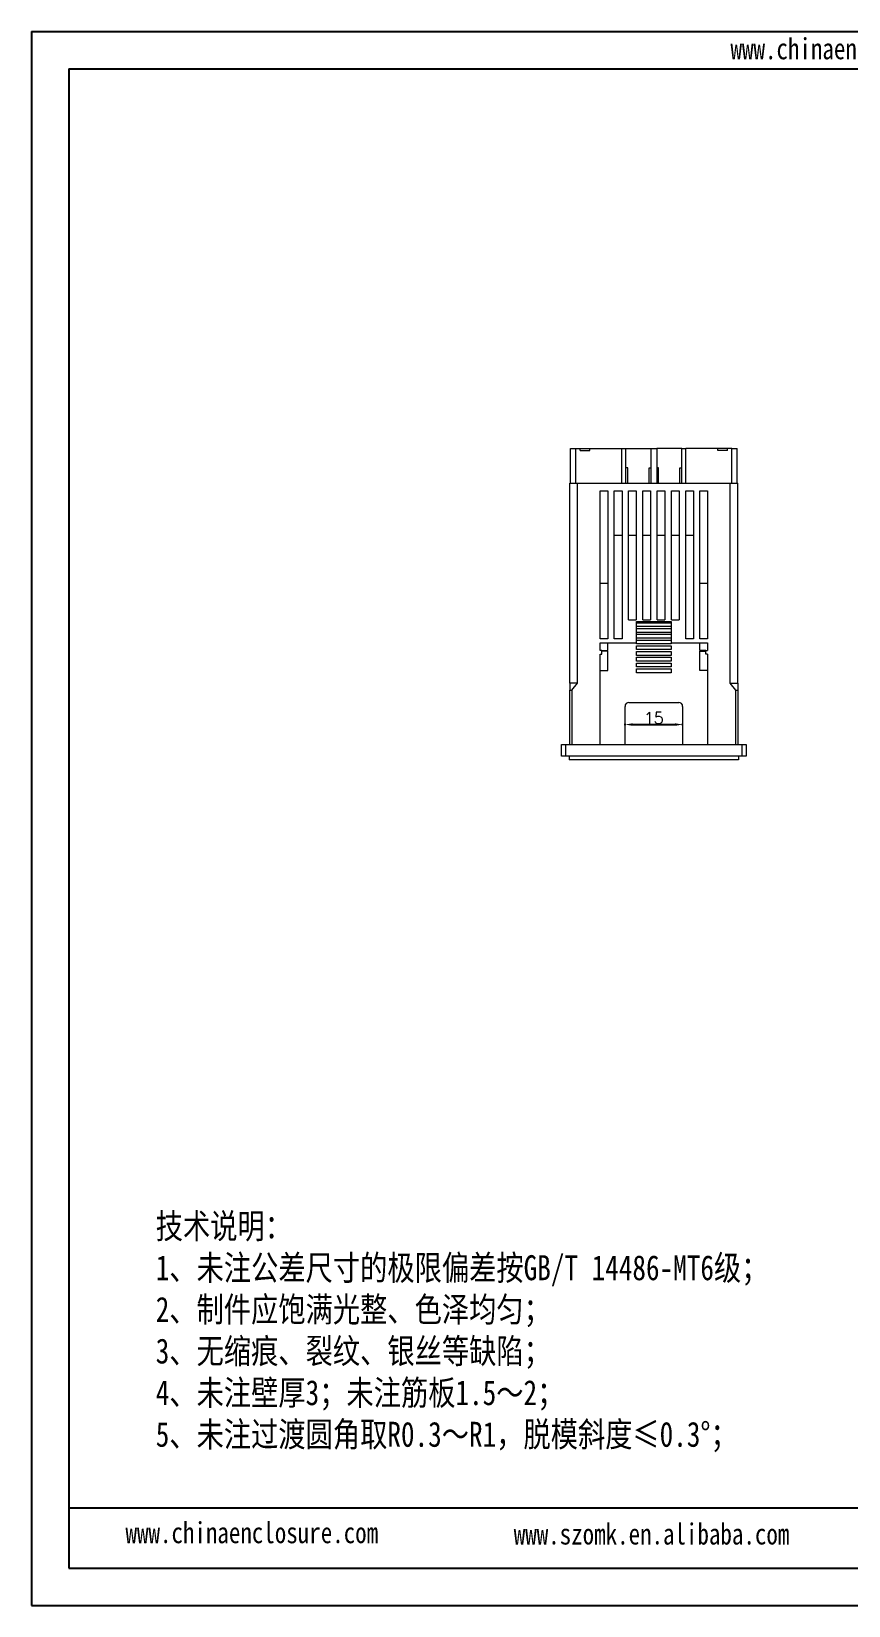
# Model space of a CAD drawing. Header units: inches. Extents: x 367 to 1846, y 456 to 866.
# Drawn here: x 1266.6 to 1479.2, y 456.2 to 865.8 of the extents above; entities that cross this region are included whole.
import ezdxf

# ---------------------------------------------------------------- set-up
doc = ezdxf.new("R2010")
doc.units = ezdxf.units.IN
doc.layers.add('文字', color=81, linetype='Continuous')
doc.styles.get("Standard").update_dxf_attribs({"font": 'txt', "bigfont": 'gbcbig.shx'})
doc.styles.add('宋体', font='', dxfattribs={"width": 0.8, "height": 3.5})
doc.styles.get('宋体').set_extended_font_data('SimSun')
doc.dimstyles.new('3', dxfattribs={"dimtxt": 3, "dimasz": 2, "dimexe": 0.18, "dimexo": 0.0625, "dimgap": 0.2, "dimtad": 1, "dimzin": 12, "dimdsep": 46, "dimtxsty": 'Standard', "dimcen": 1, "dimadec": 0, "dimazin": 0, "dimtfac": 1, "dimtofl": 0, "dimtmove": 0, "dimatfit": 3, "dimfxl": 1, "dimtolj": 1, "dimtzin": 0, "dimarcsym": 0})

# ---------------------------------------------------------------- blocks, each defined once
blk = doc.blocks.new('*D83')
at = {"color": 0, "lineweight": -2}
for p, q in [((1421.07, 685.27), (1421.07, 685.62)), ((1423.07, 685.44), (1434.07, 685.44)), ((1436.07, 685.27), (1436.07, 685.62))]:
    blk.add_line(p, q, dxfattribs=at)
at = {"color": 0}
for points in [[(1423.07, 685.78), (1423.07, 685.11), (1421.07, 685.44)], [(1434.07, 685.78), (1434.07, 685.11), (1436.07, 685.44)]]:
    blk.add_solid(points, dxfattribs=at)
at = {"layer": 'Defpoints', "color": 0}
for p in [(1421.07, 685.21), (1436.07, 685.44), (1436.07, 685.21)]:
    blk.add_point(p, dxfattribs=at)
at = {"color": 0, "insert": (1428.57, 687.14), "char_height": 3, "attachment_point": 5}
blk.add_mtext('\\A1;15', dxfattribs=at)

msp = doc.modelspace()

# ---------------------------------------------------------------- linework, layer by layer
for p, q in [((1266.591, 865.793), (1845.859, 865.793)), ((1266.591, 865.793), (1266.591, 456.21)), ((1276.343, 856.041), (1836.107, 856.041)), ((1276.343, 856.041), (1276.343, 465.962)), ((1485.036, 481.565), (1276.343, 481.565)), ((1276.343, 465.962), (1836.107, 465.962)), ((1266.591, 456.21), (1845.859, 456.21))]:
    msp.add_line(p, q)
at = {"color": 7, "linetype": 'Continuous', "lineweight": 15}
for p, q in [((1406.922, 748.239), (1406.922, 757.239)), ((1406.922, 757.239), (1408.305, 757.239)), ((1408.305, 748.239), (1408.305, 757.239)), ((1408.305, 757.239), (1409.422, 757.239)), ((1409.422, 756.739), (1409.422, 757.239)), ((1409.422, 757.239), (1411.922, 757.239)), ((1409.422, 756.739), (1411.922, 756.739)), ((1411.922, 756.739), (1411.922, 757.239)), ((1411.922, 757.239), (1420.222, 757.239)), ((1420.222, 748.239), (1420.222, 757.239)), ((1420.222, 757.239), (1421.322, 757.239)), ((1421.322, 748.239), (1421.322, 757.239)), ((1421.322, 757.239), (1427.822, 757.239)), ((1427.822, 757.239), (1427.822, 748.239)), ((1427.822, 757.239), (1429.322, 757.239)), ((1429.322, 757.239), (1429.322, 748.239)), ((1435.822, 757.239), (1429.322, 757.239)), ((1435.822, 748.239), (1435.822, 757.239)), ((1435.822, 757.239), (1436.922, 757.239)), ((1436.922, 748.239), (1436.922, 757.239)), ((1445.222, 757.239), (1436.922, 757.239)), ((1445.222, 756.739), (1445.222, 757.239)), ((1447.722, 757.239), (1445.222, 757.239)), ((1447.722, 756.739), (1445.222, 756.739)), ((1447.722, 756.739), (1447.722, 757.239)), ((1448.839, 757.239), (1447.722, 757.239)), ((1448.839, 748.239), (1448.839, 757.239)), ((1448.839, 757.239), (1450.222, 757.239)), ((1450.222, 748.239), (1450.222, 757.239)), ((1421.822, 752.239), (1421.322, 752.239)), ((1421.822, 748.239), (1421.822, 752.239)), ((1427.322, 748.239), (1427.322, 752.239)), ((1427.322, 752.239), (1427.822, 752.239)), ((1429.822, 752.239), (1429.322, 752.239)), ((1429.822, 748.239), (1429.822, 752.239)), ((1435.322, 748.239), (1435.322, 752.239)), ((1435.322, 752.239), (1435.822, 752.239)), ((1406.722, 696.239), (1406.722, 748.239)), ((1406.722, 748.239), (1408.722, 748.239)), ((1408.722, 696.239), (1408.722, 748.239)), ((1408.722, 748.239), (1448.422, 748.239)), ((1414.572, 746.239), (1416.572, 746.239)), ((1414.572, 707.739), (1414.572, 746.239)), ((1416.572, 746.239), (1416.572, 707.739)), ((1418.286, 746.239), (1420.286, 746.239)), ((1418.286, 707.739), (1418.286, 746.239)), ((1420.286, 746.239), (1420.286, 707.739)), ((1422, 746.239), (1424, 746.239)), ((1422, 712.739), (1422, 746.239)), ((1424, 746.239), (1424, 712.739)), ((1425.715, 746.239), (1427.715, 746.239)), ((1425.715, 712.739), (1425.715, 746.239)), ((1427.715, 746.239), (1427.715, 712.739)), ((1429.429, 746.239), (1431.429, 746.239)), ((1429.429, 712.739), (1429.429, 746.239)), ((1431.429, 746.239), (1431.429, 712.739)), ((1433.143, 746.239), (1435.143, 746.239)), ((1433.143, 712.739), (1433.143, 746.239)), ((1435.143, 746.239), (1435.143, 712.739)), ((1436.858, 746.239), (1438.858, 746.239)), ((1436.858, 707.739), (1436.858, 746.239)), ((1438.858, 746.239), (1438.858, 707.739)), ((1440.572, 746.239), (1442.572, 746.239)), ((1440.572, 707.739), (1440.572, 746.239)), ((1442.572, 746.239), (1442.572, 707.739)), ((1448.422, 696.239), (1448.422, 748.239)), ((1448.422, 748.239), (1450.422, 748.239)), ((1450.422, 696.239), (1450.422, 748.239)), ((1418.286, 734.739), (1420.286, 734.739)), ((1422, 734.739), (1424, 734.739)), ((1425.715, 734.739), (1427.715, 734.739)), ((1429.429, 734.739), (1431.429, 734.739)), ((1433.143, 734.739), (1435.143, 734.739)), ((1436.858, 734.739), (1438.858, 734.739)), ((1414.572, 722.239), (1416.572, 722.239)), ((1440.572, 722.239), (1442.572, 722.239)), ((1422, 712.739), (1424, 712.739)), ((1425.715, 712.739), (1427.715, 712.739)), ((1429.429, 712.739), (1431.429, 712.739)), ((1433.143, 712.739), (1435.143, 712.739)), ((1424.072, 712.239), (1433.072, 712.239)), ((1424.072, 711.314), (1424.072, 712.239)), ((1424.072, 711.939), (1433.072, 711.939)), ((1424.072, 710.939), (1424.072, 711.314)), ((1433.072, 710.939), (1424.072, 710.939)), ((1424.072, 709.814), (1424.072, 710.939)), ((1424.072, 710.439), (1433.072, 710.439)), ((1424.072, 709.439), (1424.072, 709.814)), ((1433.072, 709.439), (1424.072, 709.439)), ((1424.072, 708.314), (1424.072, 709.439)), ((1424.072, 708.939), (1433.072, 708.939)), ((1433.072, 712.239), (1433.072, 711.314)), ((1433.072, 711.314), (1433.072, 710.939)), ((1433.072, 710.939), (1433.072, 709.814)), ((1433.072, 709.814), (1433.072, 709.439)), ((1433.072, 709.439), (1433.072, 708.314)), ((1416.572, 707.739), (1414.572, 707.739)), ((1414.572, 706.739), (1424.072, 706.739)), ((1414.572, 704.739), (1414.572, 706.739)), ((1415.072, 704.739), (1414.572, 704.739)), ((1415.072, 703.739), (1415.072, 704.739)), ((1415.072, 704.739), (1416.572, 704.739)), ((1416.572, 704.539), (1415.072, 704.539)), ((1416.572, 704.739), (1416.572, 706.739)), ((1416.572, 699.539), (1416.572, 704.539)), ((1420.286, 707.739), (1418.286, 707.739)), ((1424.072, 707.939), (1424.072, 708.314)), ((1433.072, 707.939), (1424.072, 707.939)), ((1424.072, 706.814), (1424.072, 707.939)), ((1424.072, 707.439), (1433.072, 707.439)), ((1424.072, 706.439), (1424.072, 706.814)), ((1433.072, 706.439), (1424.072, 706.439)), ((1424.072, 705.939), (1433.072, 705.939)), ((1424.072, 704.939), (1424.072, 705.939)), ((1433.072, 704.939), (1424.072, 704.939)), ((1433.072, 708.314), (1433.072, 707.939)), ((1433.072, 707.939), (1433.072, 706.814)), ((1433.072, 706.814), (1433.072, 706.439)), ((1433.072, 706.739), (1442.572, 706.739)), ((1433.072, 705.939), (1433.072, 704.939)), ((1438.858, 707.739), (1436.858, 707.739)), ((1442.572, 707.739), (1440.572, 707.739)), ((1440.572, 704.739), (1440.572, 706.739)), ((1442.072, 704.739), (1440.572, 704.739)), ((1440.572, 704.539), (1442.072, 704.539)), ((1440.572, 699.539), (1440.572, 704.539)), ((1442.072, 703.739), (1442.072, 704.739)), ((1442.072, 704.739), (1442.572, 704.739)), ((1442.572, 706.739), (1442.572, 704.739)), ((1414.572, 703.739), (1415.072, 703.739)), ((1414.572, 680.239), (1414.572, 703.739)), ((1424.072, 704.439), (1433.072, 704.439)), ((1424.072, 703.439), (1424.072, 704.439)), ((1433.072, 703.439), (1424.072, 703.439)), ((1424.072, 702.939), (1433.072, 702.939)), ((1424.072, 701.939), (1424.072, 702.939)), ((1433.072, 701.939), (1424.072, 701.939)), ((1424.072, 701.439), (1433.072, 701.439)), ((1424.072, 700.439), (1424.072, 701.439)), ((1433.072, 700.439), (1424.072, 700.439)), ((1433.072, 704.439), (1433.072, 703.439)), ((1433.072, 702.939), (1433.072, 701.939)), ((1433.072, 701.439), (1433.072, 700.439)), ((1442.572, 703.739), (1442.072, 703.739)), ((1442.572, 703.739), (1442.572, 680.239)), ((1414.572, 699.539), (1416.572, 699.539)), ((1424.072, 699.939), (1433.072, 699.939)), ((1424.072, 698.939), (1424.072, 699.939)), ((1433.072, 698.939), (1424.072, 698.939)), ((1433.072, 699.939), (1433.072, 698.939)), ((1442.572, 699.539), (1440.572, 699.539)), ((1408.722, 696.239), (1406.722, 696.239)), ((1406.722, 696.239), (1406.722, 694.402)), ((1406.722, 694.402), (1407.222, 694.402)), ((1406.722, 680.239), (1406.722, 694.402)), ((1407.222, 694.402), (1408.722, 696.239)), ((1407.222, 694.402), (1407.222, 680.239)), ((1448.422, 696.239), (1450.422, 696.239)), ((1449.922, 694.402), (1448.422, 696.239)), ((1449.922, 694.402), (1450.422, 694.402)), ((1449.922, 680.239), (1449.922, 694.402)), ((1450.422, 696.239), (1450.422, 694.402)), ((1450.422, 694.402), (1450.422, 680.239)), ((1421.072, 680.239), (1421.072, 690.185)), ((1422.072, 691.185), (1435.072, 691.185)), ((1436.072, 690.185), (1436.072, 680.239)), ((1404.572, 677.239), (1404.572, 680.239)), ((1404.572, 680.239), (1405.572, 680.239)), ((1405.572, 680.239), (1405.572, 677.239)), ((1405.572, 680.239), (1451.572, 680.239)), ((1451.572, 677.239), (1451.572, 680.239)), ((1451.572, 680.239), (1452.572, 680.239)), ((1452.572, 680.239), (1452.572, 677.239)), ((1405.572, 677.239), (1404.572, 677.239)), ((1451.572, 677.239), (1405.572, 677.239)), ((1406.572, 677.239), (1406.572, 676.239)), ((1450.572, 676.239), (1406.572, 676.239)), ((1450.572, 677.239), (1450.572, 676.239)), ((1452.572, 677.239), (1451.572, 677.239))]:
    msp.add_line(p, q, dxfattribs=at)
for centre, start, end in [((1422.072, 690.185), 90, 180), ((1435.072, 690.185), 0, 90)]:
    msp.add_arc(centre, 1, start, end, dxfattribs=at)

# ---------------------------------------------------------------- texts
at = {"layer": '文字', "color": 0, "attachment_point": 1, "style": '宋体'}
for s, insert, char_height, width in [('www.chinaenclosure.com', (1448.529, 864.057), 5.49232, 96.49476), ('{\\H1.111x;技术说明：\\P1、未注公差尺寸的极限偏差按GB/T 14486-MT6级；\\P2、制件应饱满光整、色泽均匀；\\P3、无缩痕、裂纹、银丝等缺陷；\\P4、未注壁厚3；未注筋板1.5～2；\\P5、未注过渡圆角取R0.3～R1，脱模斜度≤0.3%%D；}', (1298.933, 558.199), 5.85119, 229.27831), ('www.chinaenclosure.com', (1291.063, 477.92), 5.49232, 96.49476), ('www.szomk.en.alibaba.com', (1392.11, 477.579), 5.49232, 96.49476)]:
    msp.add_mtext(s, dxfattribs=dict(at, insert=insert, char_height=char_height, width=width))

# ---------------------------------------------------------------- dimensions: what is measured, and where the dimension line sits
dim = msp.add_linear_dim(base=(1436.072, 685.444), p1=(1421.072, 685.212), p2=(1436.072, 685.212), dimstyle='3')
dim.commit()
dim.dimension.update_dxf_attribs({"geometry": '*D83', "text_midpoint": (1428.572, 687.144)})

doc.saveas('drawing.dxf')
